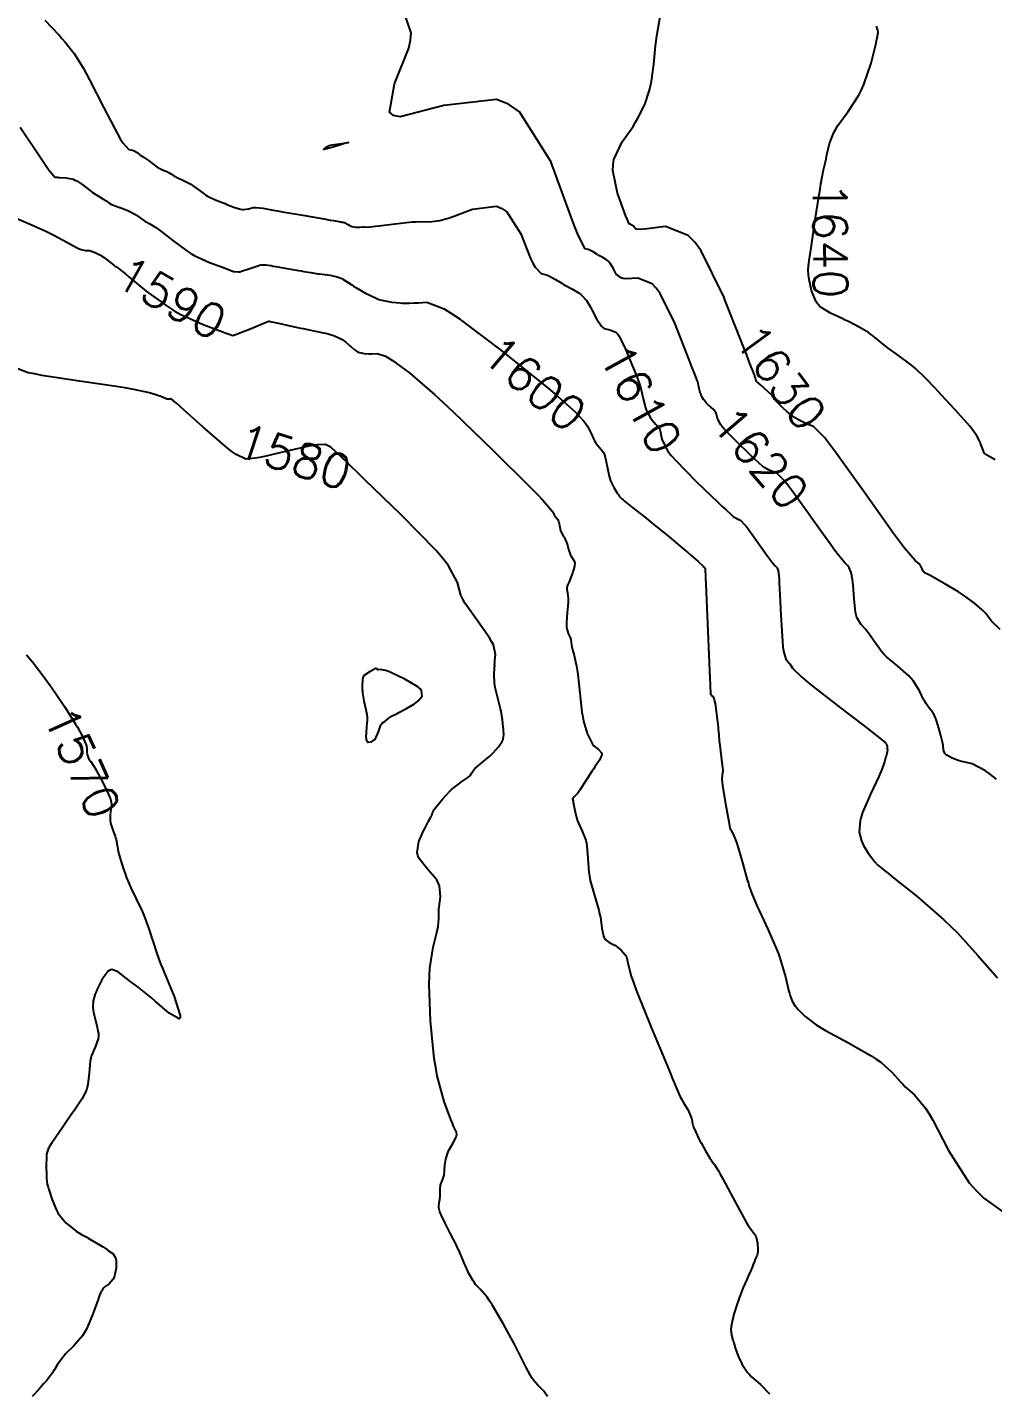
# Model space of a CAD drawing. Header units: metres. Extents: x 837477 to 838477, y 1189014 to 1191014.
# Drawn here: x 837564.4 to 837672.4, y 1190507.7 to 1190660.5 of the extents above; entities that cross this region are included whole.
import ezdxf

# ---------------------------------------------------------------- set-up
doc = ezdxf.new("R2010")
doc.units = ezdxf.units.M
doc.header["$LTSCALE"] = 0.3
doc.layers.add('COTAS 10', color=1, linetype='Continuous')
doc.styles.get("Standard").update_dxf_attribs({"font": 'simplex.shx'})

msp = doc.modelspace()

# ---------------------------------------------------------------- linework, layer by layer
at = {"layer": 'COTAS 10'}
for points, elevation in [([(837566.374, 1190661.282), (837567.943, 1190659.622), (837568.313, 1190659.208), (837568.654, 1190658.814), (837569.654, 1190657.555), (837570.659, 1190655.936), (837571.004, 1190655.315), (837571.378, 1190654.619), (837572.969, 1190651.483), (837574.483, 1190648.562), (837574.808, 1190648.002), (837575.093, 1190647.55), (837575.781, 1190646.816), (837576.177, 1190646.745), (837576.277, 1190646.711), (837576.373, 1190646.671), (837576.685, 1190646.472), (837576.969, 1190646.246), (837577.047, 1190646.189), (837577.125, 1190646.134), (837577.407, 1190645.952), (837577.738, 1190645.735), (837577.847, 1190645.657), (837577.965, 1190645.572), (837578.454, 1190645.202), (837578.936, 1190644.85), (837579.049, 1190644.776), (837579.153, 1190644.713), (837579.457, 1190644.567), (837579.695, 1190644.485), (837579.758, 1190644.461), (837579.82, 1190644.437), (837580.033, 1190644.346), (837580.232, 1190644.242), (837580.285, 1190644.21), (837580.337, 1190644.177), (837580.519, 1190644.046), (837580.812, 1190643.868), (837580.934, 1190643.805), (837581.074, 1190643.737), (837581.73, 1190643.443), (837582.491, 1190643.061), (837582.698, 1190642.937), (837582.903, 1190642.805), (837583.631, 1190642.263), (837584.359, 1190641.73), (837584.564, 1190641.604), (837584.772, 1190641.487), (837585.534, 1190641.141), (837586.309, 1190640.847), (837586.524, 1190640.763), (837586.739, 1190640.677), (837587.518, 1190640.357), (837588.24, 1190640.132), (837588.42, 1190640.106), (837588.591, 1190640.096), (837589.134, 1190640.191), (837589.674, 1190640.321), (837589.843, 1190640.334), (837590.021, 1190640.336), (837590.732, 1190640.256), (837591.919, 1190640.039), (837592.397, 1190639.955), (837592.939, 1190639.859), (837595.435, 1190639.423), (837597.802, 1190639.013), (837598.263, 1190638.933), (837598.64, 1190638.867), (837599.299, 1190638.752), (837599.409, 1190638.734), (837599.44, 1190638.729), (837599.471, 1190638.725), (837599.584, 1190638.712), (837599.691, 1190638.698), (837599.719, 1190638.694), (837599.744, 1190638.689), (837599.828, 1190638.669), (837599.904, 1190638.641), (837599.925, 1190638.631), (837599.946, 1190638.62), (837600.021, 1190638.573), (837600.123, 1190638.505), (837600.162, 1190638.482), (837600.205, 1190638.456), (837600.397, 1190638.343), (837600.613, 1190638.237), (837600.671, 1190638.215), (837600.728, 1190638.197), (837600.927, 1190638.157), (837601.146, 1190638.145), (837601.216, 1190638.143), (837601.29, 1190638.143), (837601.59, 1190638.148), (837601.909, 1190638.155), (837601.995, 1190638.155), (837602.081, 1190638.156), (837602.381, 1190638.153), (837603.045, 1190638.203), (837603.36, 1190638.237), (837603.732, 1190638.28), (837605.546, 1190638.507), (837607.456, 1190638.713), (837607.887, 1190638.743), (837608.276, 1190638.761), (837609.33, 1190638.728), (837610.55, 1190638.879), (837611.044, 1190639.013), (837611.605, 1190639.187), (837614.196, 1190640.149), (837616.872, 1190640.468), (837617.487, 1190640.236), (837618.047, 1190639.866), (837619.613, 1190637.376), (837620.696, 1190634.633), (837620.952, 1190634.103), (837621.188, 1190633.673), (837621.881, 1190632.949), (837622.468, 1190632.804), (837622.638, 1190632.739), (837622.812, 1190632.662), (837623.464, 1190632.296), (837624.169, 1190631.861), (837624.375, 1190631.742), (837624.586, 1190631.623), (837625.389, 1190631.2), (837626.135, 1190630.75), (837626.31, 1190630.615), (837626.472, 1190630.475), (837626.942, 1190629.933), (837627.347, 1190629.268), (837627.419, 1190629.14), (837627.467, 1190629.052), (837627.591, 1190628.821), (837628.067, 1190627.871), (837628.599, 1190627.051), (837628.759, 1190626.902), (837628.923, 1190626.788), (837629.559, 1190626.659), (837630.23, 1190626.396), (837630.417, 1190626.197), (837630.604, 1190625.944), (837631.281, 1190624.572), (837631.895, 1190623.025), (837632.041, 1190622.66), (837632.178, 1190622.323), (837632.587, 1190621.337), (837632.902, 1190620.478), (837632.979, 1190620.222), (837633.052, 1190619.956), (837633.279, 1190618.93), (837633.526, 1190617.949), (837633.612, 1190617.712), (837633.706, 1190617.49), (837634.107, 1190616.813), (837634.482, 1190616.338), (837634.559, 1190616.243), (837634.624, 1190616.164), (837634.763, 1190616.01), (837634.841, 1190615.944), (837634.868, 1190615.921), (837634.897, 1190615.896), (837635.02, 1190615.786), (837635.156, 1190615.501), (837635.193, 1190615.364), (837635.23, 1190615.203), (837635.36, 1190614.414), (837636.034, 1190613.107), (837636.413, 1190612.62), (837636.539, 1190612.473), (837636.876, 1190612.077), (837639.243, 1190609.664), (837641.618, 1190607.406), (837642.085, 1190606.961), (837642.471, 1190606.595), (837643.176, 1190605.927), (837643.352, 1190605.781), (837643.404, 1190605.744), (837643.457, 1190605.708), (837643.657, 1190605.592), (837643.862, 1190605.493), (837643.918, 1190605.469), (837643.973, 1190605.445), (837644.171, 1190605.37), (837644.587, 1190604.944), (837644.78, 1190604.7), (837645.007, 1190604.401), (837646.109, 1190602.866), (837647.207, 1190601.319), (837647.432, 1190601.013), (837647.622, 1190600.76), (837648.022, 1190600.289), (837648.181, 1190600.133), (837648.219, 1190600.078), (837648.255, 1190600.019), (837648.362, 1190599.764), (837648.465, 1190598.824), (837648.498, 1190598.333), (837648.533, 1190597.742), (837648.675, 1190594.775), (837648.852, 1190591.814), (837648.909, 1190591.227), (837648.969, 1190590.742), (837649.216, 1190589.83), (837649.497, 1190589.522), (837649.579, 1190589.417), (837649.664, 1190589.302), (837649.984, 1190588.818), (837651.009, 1190587.809), (837651.538, 1190587.364), (837652.173, 1190586.847), (837655.351, 1190584.381), (837658.471, 1190582.004), (837659.07, 1190581.543), (837659.554, 1190581.167), (837660.344, 1190580.52), (837660.382, 1190580.441), (837660.393, 1190580.422), (837660.403, 1190580.406), (837660.438, 1190580.358), (837660.468, 1190580.32), (837660.475, 1190580.309), (837660.481, 1190580.298), (837660.499, 1190580.255), (837660.514, 1190580.206), (837660.518, 1190580.19), (837660.523, 1190580.174), (837660.542, 1190580.109), (837660.557, 1190580.037), (837660.561, 1190580.016), (837660.563, 1190579.996), (837660.568, 1190579.919), (837660.57, 1190579.839), (837660.572, 1190579.815), (837660.574, 1190579.792), (837660.583, 1190579.701), (837660.579, 1190579.58), (837660.572, 1190579.537), (837660.563, 1190579.49), (837660.509, 1190579.286), (837660.431, 1190579.006), (837660.407, 1190578.91), (837660.381, 1190578.807), (837660.275, 1190578.371), (837659.961, 1190577.521), (837659.803, 1190577.158), (837659.615, 1190576.738), (837658.68, 1190574.759), (837657.799, 1190572.678), (837657.646, 1190572.194), (837657.531, 1190571.75), (837657.441, 1190570.479), (837657.692, 1190569.509), (837657.793, 1190569.255), (837657.906, 1190569.007), (837658.425, 1190568.161), (837658.957, 1190567.471), (837659.078, 1190567.32), (837659.188, 1190567.188), (837659.492, 1190566.856), (837660.308, 1190566.178), (837660.741, 1190565.827), (837661.263, 1190565.405), (837663.897, 1190563.29), (837666.899, 1190560.711), (837667.653, 1190559.996), (837668.374, 1190559.281), (837670.699, 1190556.695), (837672.9, 1190554.197)], 1610), ([(837672.77, 1190576.41), (837672.126, 1190576.925), (837671.552, 1190577.35), (837670.073, 1190578.133), (837669.109, 1190578.348), (837668.861, 1190578.415), (837668.622, 1190578.485), (837667.823, 1190578.767), (837667.224, 1190579.092), (837667.109, 1190579.19), (837667.016, 1190579.292), (837666.867, 1190579.687), (837666.817, 1190580.191), (837666.787, 1190580.361), (837666.75, 1190580.544), (837666.559, 1190581.314), (837666.335, 1190582.107), (837666.278, 1190582.305), (837666.223, 1190582.492), (837666.04, 1190583.089), (837665.824, 1190583.606), (837665.748, 1190583.743), (837665.664, 1190583.877), (837665.302, 1190584.34), (837664.879, 1190584.912), (837664.756, 1190585.115), (837664.632, 1190585.338), (837664.164, 1190586.302), (837663.501, 1190587.387), (837663.254, 1190587.685), (837662.979, 1190587.983), (837661.756, 1190589.052), (837660.499, 1190590.116), (837660.203, 1190590.41), (837659.929, 1190590.705), (837659.129, 1190591.767), (837658.5, 1190592.719), (837658.335, 1190592.943), (837658.173, 1190593.15), (837657.621, 1190593.755), (837657.181, 1190594.492), (837657.091, 1190594.782), (837657.015, 1190595.108), (837656.852, 1190596.598), (837656.757, 1190598.102), (837656.724, 1190598.437), (837656.687, 1190598.738), (837656.528, 1190599.533), (837656.316, 1190600.037), (837656.245, 1190600.154), (837656.17, 1190600.262), (837655.856, 1190600.571), (837655.066, 1190601.502), (837654.69, 1190602.002), (837654.246, 1190602.607), (837652.075, 1190605.664), (837651.823, 1190606.016), (837649.897, 1190608.699), (837649.448, 1190609.29), (837649.066, 1190609.772), (837648.244, 1190610.613), (837647.854, 1190610.763), (837647.744, 1190610.809), (837647.633, 1190610.858), (837647.228, 1190611.053), (837646.832, 1190611.282), (837646.728, 1190611.352), (837646.626, 1190611.426), (837646.278, 1190611.716), (837645.691, 1190612.269), (837645.438, 1190612.508), (837645.147, 1190612.784), (837643.769, 1190614.093), (837642.442, 1190615.446), (837642.183, 1190615.749), (837641.971, 1190616.023), (837641.593, 1190616.755), (837641.476, 1190617.237), (837641.428, 1190617.352), (837641.372, 1190617.459), (837641.115, 1190617.782), (837640.845, 1190618.022), (837640.782, 1190618.077), (837640.723, 1190618.128), (837640.553, 1190618.271), (837640.389, 1190618.429), (837640.335, 1190618.488), (837640.277, 1190618.554), (837640.037, 1190618.85), (837639.801, 1190619.248), (837639.745, 1190619.379), (837639.695, 1190619.519), (837639.549, 1190620.097), (837639.471, 1190620.452), (837639.415, 1190620.702), (837639.372, 1190620.858), (837639.327, 1190621.009), (837639.141, 1190621.515), (837638.659, 1190622.709), (837638.427, 1190623.294), (837638.152, 1190623.989), (837636.801, 1190627.418), (837635.174, 1190630.711), (837634.726, 1190631.319), (837634.278, 1190631.797), (837632.667, 1190632.428), (837631.32, 1190632.362), (837631.039, 1190632.399), (837630.798, 1190632.461), (837630.259, 1190632.886), (837629.993, 1190633.417), (837629.923, 1190633.546), (837629.856, 1190633.667), (837629.63, 1190634.039), (837629.367, 1190634.343), (837629.276, 1190634.421), (837629.178, 1190634.496), (837628.761, 1190634.748), (837628.312, 1190634.985), (837628.194, 1190635.051), (837628.078, 1190635.118), (837627.684, 1190635.361), (837627.319, 1190635.566), (837627.223, 1190635.608), (837627.127, 1190635.645), (837626.799, 1190635.726), (837626.014, 1190637.245), (837625.632, 1190638.188), (837625.178, 1190639.358), (837622.941, 1190645.469), (837619.465, 1190651.047), (837618.23, 1190651.881), (837616.876, 1190652.406), (837611, 1190651.737), (837606.11, 1190650.477), (837605.377, 1190650.631), (837604.914, 1190651.002), (837605.487, 1190654.157), (837607.076, 1190658.146), (837607.254, 1190659.044), (837607.319, 1190659.851), (837606.607, 1190662.017)], 1620), ([(837673.19, 1190593.159), (837672.213, 1190594.096), (837671.597, 1190594.926), (837671.399, 1190595.147), (837671.189, 1190595.364), (837670.329, 1190596.114), (837669.247, 1190596.883), (837668.897, 1190597.112), (837668.526, 1190597.348), (837667, 1190598.258), (837665.639, 1190599.03), (837665.371, 1190599.179), (837665.15, 1190599.3), (837664.746, 1190599.502), (837664.648, 1190599.583), (837664.62, 1190599.628), (837664.591, 1190599.682), (837664.487, 1190599.955), (837664.3, 1190600.297), (837664.22, 1190600.393), (837664.127, 1190600.491), (837663.69, 1190600.854), (837662.509, 1190602.245), (837661.948, 1190602.991), (837661.284, 1190603.894), (837658.041, 1190608.462), (837654.786, 1190612.997), (837654.116, 1190613.88), (837653.545, 1190614.602), (837652.317, 1190615.857), (837651.734, 1190616.08), (837651.57, 1190616.15), (837651.405, 1190616.223), (837650.799, 1190616.514), (837650.208, 1190616.856), (837650.052, 1190616.961), (837649.9, 1190617.071), (837649.38, 1190617.504), (837648.911, 1190617.942), (837648.791, 1190618.054), (837648.676, 1190618.162), (837648.295, 1190618.522), (837648.009, 1190618.814), (837647.953, 1190618.879), (837647.907, 1190618.938), (837647.826, 1190619.096), (837647.722, 1190619.271), (837647.662, 1190619.34), (837647.589, 1190619.418), (837647.211, 1190619.777), (837646.794, 1190620.148), (837646.696, 1190620.233), (837646.605, 1190620.312), (837646.342, 1190620.533), (837646.154, 1190620.693), (837646.112, 1190620.732), (837646.073, 1190620.769), (837645.967, 1190620.886), (837645.895, 1190621.007), (837645.878, 1190621.046), (837645.863, 1190621.089), (837645.819, 1190621.264), (837645.778, 1190621.447), (837645.765, 1190621.494), (837645.752, 1190621.54), (837645.695, 1190621.693), (837645.141, 1190623.094), (837644.813, 1190623.927), (837644.409, 1190624.953), (837642.423, 1190630.005), (837642.32, 1190630.264), (837639.745, 1190635.478), (837639.035, 1190636.442), (837638.326, 1190637.198), (837635.774, 1190638.198), (837633.717, 1190637.936), (837633.319, 1190637.896), (837632.996, 1190637.871), (837632.45, 1190637.901), (837632.394, 1190638.014), (837632.379, 1190638.041), (837632.365, 1190638.067), (837632.317, 1190638.145), (837632.261, 1190638.21), (837632.242, 1190638.226), (837632.221, 1190638.242), (837632.133, 1190638.296), (837632.038, 1190638.346), (837631.988, 1190638.374), (837631.905, 1190638.426), (837631.827, 1190638.469), (837631.807, 1190638.478), (837631.787, 1190638.486), (837631.717, 1190638.503), (837631.475, 1190639.037), (837631.346, 1190639.371), (837631.191, 1190639.785), (837630.406, 1190641.952), (837629.902, 1190644.467), (837629.923, 1190645.1), (837630.014, 1190645.706), (837630.924, 1190647.668), (837632.143, 1190649.396), (837632.428, 1190649.856), (837632.691, 1190650.306), (837633.453, 1190651.864), (837633.981, 1190653.467), (837634.097, 1190653.947), (837634.199, 1190654.441), (837634.457, 1190656.354), (837634.668, 1190658.392), (837634.741, 1190658.965), (837634.821, 1190659.542), (837635.159, 1190661.656)], 1630), ([(837672.624, 1190612.141), (837671.789, 1190612.594), (837671.523, 1190612.751), (837671.458, 1190612.83), (837671.396, 1190612.923), (837671.205, 1190613.387), (837671.011, 1190613.947), (837670.948, 1190614.102), (837670.88, 1190614.256), (837670.604, 1190614.812), (837670.042, 1190615.601), (837669.794, 1190615.903), (837669.507, 1190616.24), (837668.137, 1190617.76), (837666.635, 1190619.369), (837666.265, 1190619.763), (837665.914, 1190620.135), (837664.813, 1190621.292), (837663.765, 1190622.289), (837663.448, 1190622.56), (837663.12, 1190622.829), (837661.839, 1190623.78), (837660.658, 1190624.622), (837660.394, 1190624.821), (837660.157, 1190625.006), (837659.526, 1190625.551), (837658.928, 1190626.039), (837658.712, 1190626.188), (837658.474, 1190626.343), (837657.433, 1190626.95), (837656.218, 1190627.581), (837655.871, 1190627.75), (837655.52, 1190627.917), (837654.211, 1190628.504), (837653.074, 1190629.243), (837652.83, 1190629.507), (837652.617, 1190629.797), (837652.103, 1190631.058), (837651.856, 1190632.282), (837651.811, 1190632.549), (837651.776, 1190632.785), (837651.732, 1190633.376), (837651.762, 1190633.767), (837651.773, 1190633.877), (837651.786, 1190633.987), (837651.842, 1190634.39), (837651.985, 1190635.34), (837652.053, 1190635.795), (837652.133, 1190636.334), (837652.523, 1190638.973), (837652.952, 1190641.766), (837653.057, 1190642.401), (837653.155, 1190642.977), (837653.459, 1190644.559), (837653.722, 1190645.736), (837653.794, 1190646.057), (837653.867, 1190646.375), (837654.128, 1190647.502), (837654.129, 1190647.507), (837654.604, 1190648.73), (837654.811, 1190649.107), (837655.05, 1190649.5), (837656.187, 1190651.057), (837657.402, 1190652.901), (837657.691, 1190653.475), (837657.959, 1190654.076), (837658.754, 1190656.477), (837659.28, 1190658.574), (837659.379, 1190658.984), (837659.457, 1190659.319), (837659.568, 1190659.914), (837659.536, 1190660.048), (837659.523, 1190660.094), (837659.508, 1190660.144), (837659.442, 1190660.354), (837659.384, 1190660.597)], 1640), ([(837563.629, 1190649.33), (837565.947, 1190645.807), (837566.405, 1190645.134), (837566.782, 1190644.592), (837567.476, 1190643.729), (837567.773, 1190643.712), (837567.9, 1190643.703), (837568.047, 1190643.694), (837568.736, 1190643.646), (837569.525, 1190643.487), (837569.735, 1190643.407), (837569.94, 1190643.312), (837570.65, 1190642.839), (837571.331, 1190642.298), (837571.519, 1190642.16), (837571.706, 1190642.027), (837572.381, 1190641.59), (837572.965, 1190641.232), (837573.096, 1190641.149), (837573.213, 1190641.073), (837573.525, 1190640.854), (837573.817, 1190640.679), (837573.923, 1190640.629), (837574.039, 1190640.579), (837574.547, 1190640.397), (837575.105, 1190640.205), (837575.252, 1190640.149), (837575.397, 1190640.092), (837575.896, 1190639.878), (837576.363, 1190639.635), (837576.488, 1190639.56), (837576.61, 1190639.482), (837577.037, 1190639.174), (837577.455, 1190638.873), (837577.572, 1190638.799), (837577.691, 1190638.729), (837578.126, 1190638.513), (837578.784, 1190638.109), (837579.043, 1190637.921), (837579.336, 1190637.7), (837580.673, 1190636.629), (837582.252, 1190635.473), (837582.698, 1190635.199), (837583.148, 1190634.945), (837584.802, 1190634.195), (837586.231, 1190633.664), (837586.538, 1190633.548), (837586.807, 1190633.446), (837587.461, 1190633.187), (837587.986, 1190633.132), (837588.174, 1190633.157), (837588.381, 1190633.2), (837589.281, 1190633.502), (837590.178, 1190633.823), (837590.383, 1190633.878), (837590.568, 1190633.918), (837591.078, 1190633.941), (837591.676, 1190633.831), (837591.917, 1190633.788), (837592.19, 1190633.74), (837593.447, 1190633.521), (837594.748, 1190633.294), (837595.048, 1190633.242), (837595.323, 1190633.193), (837596.098, 1190633.054), (837596.71, 1190632.952), (837596.882, 1190632.927), (837597.055, 1190632.904), (837597.686, 1190632.831), (837598.283, 1190632.755), (837598.433, 1190632.73), (837598.577, 1190632.703), (837599.045, 1190632.591), (837599.468, 1190632.433), (837599.584, 1190632.378), (837599.7, 1190632.317), (837600.115, 1190632.056), (837600.687, 1190631.681), (837600.902, 1190631.548), (837601.142, 1190631.403), (837602.212, 1190630.775), (837603.413, 1190630.185), (837603.735, 1190630.064), (837604.052, 1190629.962), (837605.159, 1190629.743), (837606.115, 1190629.666), (837606.337, 1190629.653), (837606.54, 1190629.643), (837607.119, 1190629.635), (837607.699, 1190629.664), (837607.903, 1190629.677), (837608.126, 1190629.692), (837609.088, 1190629.766), (837611.014, 1190628.997), (837611.845, 1190628.481), (837612.805, 1190627.834), (837612.969, 1190627.71), (837617.345, 1190624.401), (837621.895, 1190620.731), (837622.862, 1190619.934), (837623.701, 1190619.232), (837625.672, 1190617.49), (837626.643, 1190616.433), (837626.852, 1190616.164), (837627.034, 1190615.904), (837627.35, 1190615.294), (837627.476, 1190615.05), (837627.789, 1190614.33), (837627.891, 1190614.154), (837627.999, 1190613.989), (837628.442, 1190613.479), (837628.864, 1190612.89), (837628.959, 1190612.674), (837629.044, 1190612.436), (837629.269, 1190611.388), (837629.481, 1190610.299), (837629.557, 1190610.035), (837629.64, 1190609.788), (837630.005, 1190609.034), (837630.349, 1190608.488), (837630.42, 1190608.373), (837630.481, 1190608.273), (837630.611, 1190608.043), (837630.879, 1190607.769), (837631.027, 1190607.643), (837631.207, 1190607.494), (837632.121, 1190606.771), (837633.424, 1190605.745), (837633.849, 1190605.404), (837634.301, 1190605.039), (837636.166, 1190603.518), (837637.91, 1190602.072), (837638.287, 1190601.755), (837638.617, 1190601.473), (837639.424, 1190600.758), (837639.972, 1190600.236), (837640.074, 1190600.139), (837640.079, 1190600.135), (837640.08, 1190600.135), (837640.081, 1190600.134), (837640.086, 1190600.131), (837640.091, 1190600.129), (837640.092, 1190600.128), (837640.093, 1190600.128), (837640.098, 1190600.126), (837640.108, 1190600.116), (837640.112, 1190600.11), (837640.117, 1190600.103), (837640.169, 1190600.031), (837640.174, 1190600.024), (837640.179, 1190600.018), (837640.188, 1190600.007), (837640.193, 1190600.002), (837640.193, 1190600), (837640.196, 1190599.994), (837640.244, 1190598.91), (837640.273, 1190598.229), (837640.309, 1190597.383), (837640.499, 1190592.951), (837640.69, 1190588.519), (837640.727, 1190587.672), (837640.757, 1190586.991), (837640.811, 1190585.905), (837640.821, 1190585.894), (837640.827, 1190585.886), (837640.838, 1190585.869), (837640.879, 1190585.83), (837640.901, 1190585.812), (837640.927, 1190585.791), (837641.058, 1190585.69), (837641.221, 1190585.317), (837641.267, 1190585.124), (837641.314, 1190584.893), (837641.486, 1190583.738), (837641.63, 1190582.517), (837641.658, 1190582.245), (837641.681, 1190582.002), (837641.723, 1190581.361), (837641.773, 1190580.707), (837641.801, 1190580.456), (837641.836, 1190580.174), (837642.012, 1190578.901), (837642.158, 1190577.699), (837642.173, 1190577.461), (837642.178, 1190577.265), (837642.106, 1190576.899), (837642.07, 1190576.382), (837642.098, 1190576.089), (837642.142, 1190575.732), (837642.439, 1190573.906), (837642.88, 1190571.448), (837642.968, 1190570.961), (837643.029, 1190570.818), (837643.064, 1190570.748), (837643.107, 1190570.666), (837643.326, 1190570.258), (837643.657, 1190569.454), (837643.77, 1190569.122), (837643.892, 1190568.742), (837644.411, 1190566.973), (837644.922, 1190565.18), (837645.039, 1190564.785), (837645.146, 1190564.435), (837645.446, 1190563.535), (837645.858, 1190562.566), (837646.035, 1190562.173), (837646.24, 1190561.724), (837647.21, 1190559.652), (837648.21, 1190557.357), (837648.434, 1190556.768), (837648.636, 1190556.2), (837649.175, 1190554.316), (837649.534, 1190552.822), (837649.623, 1190552.499), (837649.706, 1190552.216), (837649.968, 1190551.52), (837650.321, 1190551.008), (837650.462, 1190550.84), (837650.622, 1190550.661), (837651.357, 1190549.918), (837652.625, 1190548.964), (837653.122, 1190548.652), (837653.681, 1190548.318), (837656.226, 1190546.935), (837658.775, 1190545.501), (837659.337, 1190545.135), (837659.836, 1190544.782), (837661.12, 1190543.617), (837662.036, 1190542.579), (837662.303, 1190542.305), (837662.575, 1190542.037), (837663.608, 1190541.12), (837664.843, 1190539.637), (837665.243, 1190539.011), (837665.668, 1190538.293), (837667.412, 1190534.925), (837669.726, 1190531.301), (837670.509, 1190530.421), (837671.355, 1190529.596), (837674.925, 1190527.062)], 1600), ([(837599.891, 1190647.478), (837599.225, 1190647.278), (837598.475, 1190647.053), (837598.306, 1190647.003), (837598.154, 1190646.957), (837597.747, 1190646.837), (837597.568, 1190646.815), (837597.56, 1190646.832), (837597.571, 1190646.858), (837597.763, 1190647.036), (837598.178, 1190647.251), (837598.33, 1190647.301), (837598.499, 1190647.347), (837600.323, 1190647.608), (837599.891, 1190647.478)], 1620), ([(837563.152, 1190639.149), (837564.722, 1190638.476), (837566.478, 1190637.688), (837566.931, 1190637.468), (837567.369, 1190637.249), (837568.832, 1190636.451), (837569.986, 1190635.822), (837570.229, 1190635.709), (837570.44, 1190635.623), (837570.925, 1190635.531), (837571.188, 1190635.543), (837571.255, 1190635.545), (837571.366, 1190635.525), (837571.487, 1190635.495), (837571.998, 1190635.3), (837572.583, 1190634.987), (837572.75, 1190634.883), (837572.92, 1190634.771), (837573.554, 1190634.303), (837574.098, 1190633.877), (837574.211, 1190633.792), (837574.307, 1190633.721), (837574.521, 1190633.582), (837575.077, 1190633.157), (837575.389, 1190632.906), (837575.769, 1190632.596), (837577.715, 1190630.995), (837580.146, 1190629.216), (837580.832, 1190628.794), (837581.524, 1190628.403), (837584.07, 1190627.249), (837586.153, 1190626.481), (837586.553, 1190626.333), (837586.876, 1190626.214), (837587.404, 1190626.018), (837587.685, 1190626.117), (837587.732, 1190626.133), (837587.928, 1190626.209), (837588.171, 1190626.305), (837589.429, 1190626.814), (837590.682, 1190627.325), (837590.922, 1190627.423), (837591.115, 1190627.501), (837591.425, 1190627.625), (837591.434, 1190627.623), (837591.437, 1190627.622), (837591.441, 1190627.622), (837591.46, 1190627.619), (837591.517, 1190627.608), (837591.546, 1190627.603), (837591.579, 1190627.597), (837591.747, 1190627.566), (837592.135, 1190627.485), (837592.308, 1190627.447), (837592.508, 1190627.402), (837593.469, 1190627.183), (837594.624, 1190626.928), (837594.948, 1190626.861), (837595.274, 1190626.794), (837596.463, 1190626.562), (837597.547, 1190626.336), (837597.806, 1190626.273), (837598.047, 1190626.21), (837598.768, 1190625.98), (837599.331, 1190625.729), (837599.472, 1190625.652), (837599.606, 1190625.573), (837600.039, 1190625.261), (837600.418, 1190624.937), (837600.518, 1190624.849), (837600.617, 1190624.763), (837600.958, 1190624.461), (837601.328, 1190624.213), (837601.446, 1190624.162), (837601.569, 1190624.118), (837602.07, 1190624.02), (837602.627, 1190623.99), (837602.786, 1190623.989), (837602.947, 1190623.99), (837603.547, 1190624.021), (837604.476, 1190623.714), (837604.845, 1190623.503), (837605.262, 1190623.237), (837607.172, 1190621.82), (837609.957, 1190619.413), (837610.927, 1190618.523), (837611.983, 1190617.537), (837616.511, 1190613.165), (837620.625, 1190609.076), (837621.42, 1190608.267), (837622.066, 1190607.598), (837623.155, 1190606.351), (837623.287, 1190606.047), (837623.33, 1190605.973), (837623.375, 1190605.903), (837623.562, 1190605.688), (837623.74, 1190605.439), (837623.78, 1190605.348), (837623.816, 1190605.248), (837623.911, 1190604.805), (837624, 1190604.346), (837624.033, 1190604.234), (837624.068, 1190604.13), (837624.222, 1190603.812), (837624.386, 1190603.542), (837624.428, 1190603.468), (837624.468, 1190603.395), (837624.6, 1190603.133), (837624.727, 1190602.815), (837624.764, 1190602.705), (837624.801, 1190602.587), (837624.944, 1190602.082), (837625.106, 1190601.579), (837625.156, 1190601.461), (837625.209, 1190601.353), (837625.418, 1190601.044), (837625.581, 1190600.77), (837625.605, 1190600.685), (837625.619, 1190600.596), (837625.594, 1190600.242), (837625.487, 1190599.831), (837625.45, 1190599.707), (837625.409, 1190599.578), (837625.236, 1190599.075), (837625.056, 1190598.601), (837625.011, 1190598.492), (837624.968, 1190598.391), (837624.83, 1190598.106), (837624.755, 1190597.839), (837624.75, 1190597.751), (837624.754, 1190597.656), (837624.826, 1190597.259), (837624.891, 1190596.652), (837624.889, 1190596.425), (837624.878, 1190596.171), (837624.769, 1190595.041), (837624.689, 1190593.893), (837624.697, 1190593.629), (837624.718, 1190593.389), (837624.903, 1190592.713), (837625.118, 1190592.244), (837625.158, 1190592.133), (837625.189, 1190592.031), (837625.23, 1190591.732), (837625.273, 1190591.356), (837625.305, 1190591.206), (837625.346, 1190591.036), (837625.567, 1190590.252), (837625.831, 1190589.05), (837625.899, 1190588.615), (837625.964, 1190588.137), (837626.183, 1190586.041), (837626.435, 1190583.898), (837626.522, 1190583.39), (837626.616, 1190582.92), (837627.018, 1190581.528), (837627.486, 1190580.551), (837627.622, 1190580.342), (837627.761, 1190580.159), (837628.284, 1190579.722), (837628.628, 1190579.382), (837628.655, 1190579.261), (837628.651, 1190579.128), (837628.388, 1190578.552), (837627.869, 1190577.792), (837627.705, 1190577.543), (837627.531, 1190577.277), (837626.829, 1190576.181), (837626.18, 1190575.187), (837626.039, 1190574.986), (837625.916, 1190574.818), (837625.613, 1190574.478), (837625.462, 1190574.358), (837625.435, 1190574.329), (837625.413, 1190574.3), (837625.388, 1190574.208), (837625.432, 1190573.961), (837625.455, 1190573.834), (837625.617, 1190572.922), (837625.846, 1190572.002), (837625.932, 1190571.75), (837626.027, 1190571.498), (837626.455, 1190570.596), (837626.852, 1190569.584), (837626.928, 1190569.262), (837626.989, 1190568.923), (837627.088, 1190567.55), (837627.204, 1190566.008), (837627.275, 1190565.562), (837627.364, 1190565.107), (837627.827, 1190563.398), (837628.306, 1190561.77), (837628.405, 1190561.367), (837628.489, 1190560.985), (837628.671, 1190559.777), (837628.839, 1190558.882), (837628.914, 1190558.697), (837629.001, 1190558.538), (837629.42, 1190558.191), (837629.94, 1190557.95), (837630.091, 1190557.859), (837630.245, 1190557.757), (837630.828, 1190557.297), (837631.304, 1190556.756), (837631.392, 1190556.601), (837631.46, 1190556.446), (837631.545, 1190555.868), (837631.929, 1190554.393), (837632.186, 1190553.672), (837632.508, 1190552.815), (837634.212, 1190548.59), (837635.945, 1190544.425), (837636.284, 1190543.606), (837636.562, 1190542.932), (837637.061, 1190541.706), (837637.179, 1190541.413), (837637.218, 1190541.328), (837637.258, 1190541.241), (837637.427, 1190540.911), (837637.634, 1190540.539), (837637.699, 1190540.426), (837637.767, 1190540.308), (837638.042, 1190539.844), (837638.294, 1190539.411), (837638.348, 1190539.312), (837638.395, 1190539.221), (837638.506, 1190538.971), (837638.572, 1190538.787), (837638.59, 1190538.738), (837638.608, 1190538.691), (837638.672, 1190538.528), (837638.722, 1190538.362), (837638.732, 1190538.313), (837638.739, 1190538.262), (837638.751, 1190538.068), (837638.812, 1190537.772), (837638.851, 1190537.658), (837638.9, 1190537.53), (837639.155, 1190536.951), (837639.515, 1190536.225), (837639.63, 1190536.004), (837639.751, 1190535.776), (837640.241, 1190534.878), (837640.715, 1190534.068), (837640.826, 1190533.893), (837640.928, 1190533.74), (837641.222, 1190533.369), (837641.691, 1190532.646), (837641.903, 1190532.272), (837642.151, 1190531.823), (837643.346, 1190529.57), (837644.552, 1190527.323), (837644.807, 1190526.877), (837645.029, 1190526.507), (837645.545, 1190525.809), (837645.802, 1190525.493), (837645.86, 1190525.364), (837645.912, 1190525.218), (837646.054, 1190524.542), (837646.111, 1190523.853), (837646.11, 1190523.698), (837646.102, 1190523.56), (837646.013, 1190523.19), (837645.884, 1190522.918), (837645.851, 1190522.842), (837645.818, 1190522.765), (837645.709, 1190522.48), (837645.586, 1190522.155), (837645.544, 1190522.052), (837645.5, 1190521.943), (837645.312, 1190521.503), (837645.057, 1190520.918), (837644.876, 1190520.502), (837644.476, 1190519.582), (837644.042, 1190518.502), (837643.926, 1190518.184), (837643.812, 1190517.858), (837643.417, 1190516.613), (837643.142, 1190515.46), (837643.105, 1190515.192), (837643.084, 1190514.947), (837643.147, 1190514.246), (837643.315, 1190513.692), (837643.36, 1190513.54), (837643.404, 1190513.387), (837643.557, 1190512.838), (837643.769, 1190512.223), (837643.851, 1190512.028), (837643.942, 1190511.823), (837644.354, 1190510.995), (837644.957, 1190510.104), (837645.169, 1190509.86), (837645.4, 1190509.615), (837646.399, 1190508.741), (837647.414, 1190507.703)], 1590), ([(837622.572, 1190507.409), (837622.236, 1190507.885), (837622.125, 1190508.019), (837622.005, 1190508.155), (837621.504, 1190508.655), (837620.959, 1190509.282), (837620.811, 1190509.499), (837620.665, 1190509.734), (837620.148, 1190510.737), (837619.457, 1190512.149), (837619.201, 1190512.641), (837618.916, 1190513.177), (837617.656, 1190515.482), (837616.383, 1190517.657), (837616.092, 1190518.111), (837615.826, 1190518.502), (837615.086, 1190519.382), (837614.543, 1190519.938), (837614.401, 1190520.125), (837614.264, 1190520.325), (837613.801, 1190521.169), (837613.407, 1190522.027), (837613.314, 1190522.237), (837613.227, 1190522.434), (837612.971, 1190523.046), (837612.653, 1190523.76), (837612.528, 1190524.022), (837612.387, 1190524.311), (837611.745, 1190525.588), (837611.108, 1190526.851), (837610.971, 1190527.132), (837610.851, 1190527.383), (837610.559, 1190528.041), (837610.433, 1190528.48), (837610.419, 1190528.592), (837610.413, 1190528.701), (837610.463, 1190529.063), (837610.544, 1190529.447), (837610.557, 1190529.57), (837610.565, 1190529.701), (837610.563, 1190530.232), (837610.581, 1190530.782), (837610.603, 1190530.923), (837610.632, 1190531.061), (837610.797, 1190531.518), (837610.966, 1190531.935), (837610.997, 1190532.046), (837611.022, 1190532.155), (837611.053, 1190532.535), (837611.072, 1190532.973), (837611.088, 1190533.119), (837611.109, 1190533.276), (837611.225, 1190533.932), (837611.436, 1190534.657), (837611.517, 1190534.857), (837611.609, 1190535.057), (837612.022, 1190535.778), (837612.371, 1190536.399), (837612.422, 1190536.536), (837612.453, 1190536.659), (837612.402, 1190536.975), (837612.082, 1190537.63), (837611.944, 1190537.965), (837611.785, 1190538.367), (837611.033, 1190540.376), (837610.256, 1190543.248), (837610.081, 1190544.194), (837609.923, 1190545.206), (837609.499, 1190549.405), (837609.355, 1190553.485), (837609.373, 1190554.421), (837609.417, 1190555.274), (837609.787, 1190557.656), (837610.209, 1190559.264), (837610.285, 1190559.629), (837610.345, 1190559.959), (837610.414, 1190560.859), (837610.416, 1190561.639), (837610.432, 1190561.893), (837610.456, 1190562.164), (837610.6, 1190563.278), (837610.497, 1190564.494), (837610.365, 1190564.828), (837610.188, 1190565.161), (837609.176, 1190566.356), (837608.233, 1190567.555), (837608.099, 1190567.892), (837608.021, 1190568.23), (837608.199, 1190569.467), (837608.693, 1190570.572), (837608.814, 1190570.826), (837608.928, 1190571.059), (837609.281, 1190571.715), (837609.536, 1190572.172), (837609.588, 1190572.279), (837609.633, 1190572.378), (837609.726, 1190572.664), (837609.921, 1190573.041), (837610.03, 1190573.197), (837610.162, 1190573.374), (837610.835, 1190574.201), (837611.667, 1190575.088), (837611.899, 1190575.304), (837612.131, 1190575.507), (837612.976, 1190576.134), (837613.669, 1190576.619), (837613.806, 1190576.733), (837613.919, 1190576.838), (837614.127, 1190577.144), (837614.342, 1190577.477), (837614.458, 1190577.598), (837614.6, 1190577.733), (837615.317, 1190578.327), (837616.125, 1190579.001), (837616.323, 1190579.186), (837616.511, 1190579.371), (837617.096, 1190580.035), (837617.502, 1190580.643), (837617.577, 1190580.793), (837617.636, 1190580.935), (837617.71, 1190581.381), (837617.664, 1190581.878), (837617.646, 1190582.052), (837617.626, 1190582.242), (837617.534, 1190583.062), (837617.385, 1190584.017), (837617.328, 1190584.292), (837617.264, 1190584.572), (837616.979, 1190585.621), (837616.725, 1190586.662), (837616.681, 1190586.936), (837616.648, 1190587.204), (837616.626, 1190588.12), (837616.665, 1190588.831), (837616.67, 1190588.97), (837616.674, 1190589.083), (837616.669, 1190589.284), (837616.674, 1190589.471), (837616.684, 1190589.576), (837616.698, 1190589.704), (837616.777, 1190590.36), (837616.528, 1190591.426), (837616.336, 1190591.813), (837616.089, 1190592.24), (837614.751, 1190594.113), (837613.378, 1190596.07), (837613.109, 1190596.55), (837612.889, 1190597.004), (837612.499, 1190598.418), (837611.489, 1190600.333), (837610.878, 1190601.102), (837610.123, 1190601.975), (837606.203, 1190605.992), (837602.163, 1190609.897), (837601.334, 1190610.701), (837600.63, 1190611.383), (837599.132, 1190612.843), (837598.505, 1190613.408), (837598.35, 1190613.525), (837598.203, 1190613.626), (837597.741, 1190613.853), (837596.833, 1190613.805), (837596.404, 1190613.733), (837595.899, 1190613.636), (837593.436, 1190613.074), (837590.928, 1190612.496), (837590.394, 1190612.389), (837589.93, 1190612.304), (837588.833, 1190612.188), (837587.75, 1190612.728), (837587.293, 1190613.057), (837586.769, 1190613.463), (837584.313, 1190615.578), (837584.095, 1190615.774), (837581.965, 1190617.687), (837581.509, 1190618.09), (837581.137, 1190618.414), (837580.498, 1190618.928), (837580.415, 1190618.926), (837580.394, 1190618.924), (837580.375, 1190618.922), (837580.25, 1190618.897), (837580.232, 1190618.894), (837580.214, 1190618.892), (837580.146, 1190618.89), (837580.031, 1190618.918), (837579.984, 1190618.935), (837579.93, 1190618.956), (837579.677, 1190619.066), (837579.253, 1190619.235), (837579.091, 1190619.292), (837578.91, 1190619.355), (837578.094, 1190619.621), (837576.318, 1190620.001), (837575.532, 1190620.135), (837574.617, 1190620.283), (837570.251, 1190620.921), (837566.027, 1190621.57), (837565.202, 1190621.725), (837564.528, 1190621.868), (837563.337, 1190622.295)], 1580), ([(837564.337, 1190590.312), (837564.948, 1190589.584), (837565.134, 1190589.353), (837565.328, 1190589.108), (837566.073, 1190588.141), (837566.092, 1190588.116), (837566.967, 1190586.911), (837567.232, 1190586.532), (837567.506, 1190586.133), (837568.578, 1190584.529), (837569.576, 1190582.961), (837569.804, 1190582.585), (837570.011, 1190582.235), (837570.583, 1190581.178), (837570.923, 1190580.427), (837570.984, 1190580.269), (837571.03, 1190580.132), (837571.077, 1190579.816), (837571.054, 1190579.609), (837571.056, 1190579.541), (837571.062, 1190579.467), (837571.115, 1190579.162), (837571.223, 1190578.837), (837571.263, 1190578.752), (837571.309, 1190578.669), (837571.513, 1190578.385), (837571.861, 1190577.861), (837571.997, 1190577.627), (837572.149, 1190577.353), (837572.844, 1190576.042), (837573.486, 1190574.726), (837573.606, 1190574.449), (837573.7, 1190574.21), (837573.829, 1190573.663), (837573.787, 1190573.294), (837573.772, 1190573.167), (837573.757, 1190573.029), (837573.692, 1190572.441), (837573.693, 1190571.778), (837573.719, 1190571.592), (837573.756, 1190571.406), (837573.941, 1190570.848), (837573.981, 1190570.724), (837574.237, 1190570.047), (837574.292, 1190569.862), (837574.341, 1190569.679), (837574.465, 1190569.03), (837574.589, 1190568.338), (837574.638, 1190568.128), (837574.694, 1190567.91), (837574.95, 1190567.057), (837575.22, 1190566.251), (837575.283, 1190566.062), (837575.342, 1190565.888), (837575.517, 1190565.386), (837575.772, 1190564.781), (837575.881, 1190564.543), (837576.007, 1190564.275), (837576.604, 1190563.05), (837577.249, 1190561.665), (837577.406, 1190561.295), (837577.554, 1190560.932), (837578.008, 1190559.672), (837578.376, 1190558.527), (837578.47, 1190558.237), (837578.559, 1190557.958), (837578.852, 1190557.048), (837579.316, 1190555.787), (837579.515, 1190555.287), (837579.743, 1190554.722), (837580.821, 1190552.136), (837581.51, 1190550.017), (837581.493, 1190549.746), (837581.388, 1190549.612), (837580.258, 1190550.268), (837578.684, 1190551.655), (837578.298, 1190551.982), (837577.934, 1190552.283), (837576.8, 1190553.165), (837575.855, 1190553.867), (837575.611, 1190554.055), (837575.374, 1190554.24), (837574.58, 1190554.885), (837573.85, 1190555.143), (837573.654, 1190555.083), (837573.46, 1190554.967), (837572.78, 1190554.074), (837572.22, 1190552.933), (837572.103, 1190552.661), (837572.001, 1190552.408), (837571.768, 1190551.65), (837571.746, 1190550.886), (837571.777, 1190550.628), (837571.824, 1190550.351), (837572.128, 1190549.183), (837572.36, 1190547.978), (837572.361, 1190547.677), (837572.334, 1190547.391), (837572.011, 1190546.476), (837571.602, 1190545.535), (837571.521, 1190545.233), (837571.455, 1190544.912), (837571.335, 1190543.602), (837571.194, 1190542.278), (837571.115, 1190541.949), (837571.018, 1190541.637), (837570.522, 1190540.643), (837569.827, 1190539.635), (837569.604, 1190539.313), (837569.369, 1190538.972), (837568.41, 1190537.586), (837567.526, 1190536.298), (837567.337, 1190536.019), (837567.173, 1190535.774), (837566.783, 1190535.168), (837566.604, 1190534.625), (837566.573, 1190534.419), (837566.549, 1190534.19), (837566.532, 1190533.159), (837566.563, 1190532.174), (837566.57, 1190531.972), (837566.576, 1190531.801), (837566.594, 1190531.443), (837566.611, 1190531.3), (837566.616, 1190531.265), (837566.622, 1190531.233), (837566.648, 1190531.133), (837566.749, 1190530.816), (837566.802, 1190530.646), (837566.866, 1190530.441), (837567.19, 1190529.404), (837567.667, 1190528.237), (837567.829, 1190527.95), (837568.003, 1190527.679), (837568.737, 1190526.831), (837569.501, 1190526.176), (837569.693, 1190526.027), (837569.877, 1190525.892), (837570.474, 1190525.52), (837571.057, 1190525.208), (837571.232, 1190525.11), (837571.414, 1190525.008), (837572.119, 1190524.6), (837572.748, 1190524.222), (837572.881, 1190524.14), (837572.997, 1190524.066), (837573.269, 1190523.882), (837573.471, 1190523.731), (837573.543, 1190523.678), (837573.621, 1190523.622), (837573.961, 1190523.379), (837574.253, 1190522.966), (837574.301, 1190522.801), (837574.335, 1190522.614), (837574.34, 1190521.756), (837574.167, 1190520.881), (837574.088, 1190520.683), (837573.997, 1190520.504), (837573.556, 1190520.018), (837573.121, 1190519.699), (837573.033, 1190519.627), (837572.958, 1190519.56), (837572.806, 1190519.377), (837572.738, 1190519.231), (837572.717, 1190519.189), (837572.696, 1190519.145), (837572.61, 1190518.979), (837572.418, 1190518.498), (837572.329, 1190518.255), (837572.224, 1190517.966), (837571.718, 1190516.527), (837571.025, 1190514.934), (837570.802, 1190514.548), (837570.567, 1190514.185), (837569.607, 1190513.07), (837568.691, 1190512.162), (837568.483, 1190511.929), (837568.295, 1190511.705), (837567.78, 1190510.963), (837567.413, 1190510.337), (837567.317, 1190510.186), (837567.225, 1190510.045), (837566.913, 1190509.614), (837566.545, 1190509.167), (837566.417, 1190509.016), (837566.278, 1190508.853), (837565.68, 1190508.162), (837564.974, 1190507.395)], 1570), ([(837602.015, 1190587.971), (837601.899, 1190587.596), (837601.887, 1190587.517), (837601.876, 1190587.428), (837601.842, 1190587.022), (837601.856, 1190586.454), (837601.876, 1190586.262), (837601.901, 1190586.056), (837602.051, 1190585.19), (837602.219, 1190584.369), (837602.256, 1190584.192), (837602.29, 1190584.036), (837602.382, 1190583.656), (837602.418, 1190583.306), (837602.418, 1190583.17), (837602.412, 1190583.016), (837602.355, 1190582.318), (837602.293, 1190581.6), (837602.285, 1190581.434), (837602.28, 1190581.282), (837602.296, 1190580.85), (837602.412, 1190580.606), (837602.47, 1190580.572), (837602.539, 1190580.553), (837602.884, 1190580.605), (837603.259, 1190580.862), (837603.347, 1190580.972), (837603.428, 1190581.099), (837603.664, 1190581.697), (837603.853, 1190582.283), (837603.904, 1190582.403), (837603.955, 1190582.504), (837604.134, 1190582.715), (837604.32, 1190582.83), (837604.375, 1190582.87), (837604.431, 1190582.914), (837604.645, 1190583.102), (837604.87, 1190583.292), (837604.933, 1190583.337), (837604.997, 1190583.378), (837605.229, 1190583.5), (837605.616, 1190583.684), (837605.777, 1190583.765), (837605.961, 1190583.859), (837606.822, 1190584.307), (837607.709, 1190584.842), (837607.909, 1190584.991), (837608.091, 1190585.141), (837608.583, 1190585.684), (837608.506, 1190586.31), (837608.329, 1190586.512), (837608.083, 1190586.726), (837606.633, 1190587.601), (837605.055, 1190588.348), (837604.73, 1190588.481), (837604.453, 1190588.582), (837603.856, 1190588.683), (837603.63, 1190588.627), (837603.588, 1190588.63), (837603.554, 1190588.641), (837603.505, 1190588.747), (837603.396, 1190588.799), (837603.325, 1190588.776), (837603.235, 1190588.737), (837602.765, 1190588.46), (837602.015, 1190587.971)], 1580)]:
    msp.add_lwpolyline(points, dxfattribs=dict(at, elevation=elevation))

# ---------------------------------------------------------------- texts
at = {"layer": 'COTAS 10', "char_height": 3.8, "attachment_point": 7}
for s, insert, rotation in [('1640', (837652.217, 1190643.173, 1640), 270.58784), ('1590', (837573.897, 1190631.808, 1590), 330.25734), ('1630', (837643.291, 1190625.556, 1630), 305.83717), ('1600', (837614.944, 1190623.495, 1600), 319.19598), ('1610', (837628.195, 1190623.765, 1610), 298.69232), ('1620', (837640.723, 1190616.067, 1620), 310.55436), ('1580', (837587.45, 1190612.686, 1580), 341.982), ('1570', (837566.122, 1190583.446, 1570), 294.47282)]:
    msp.add_mtext(s, dxfattribs=dict(at, insert=insert, rotation=rotation))

doc.saveas('drawing.dxf')
